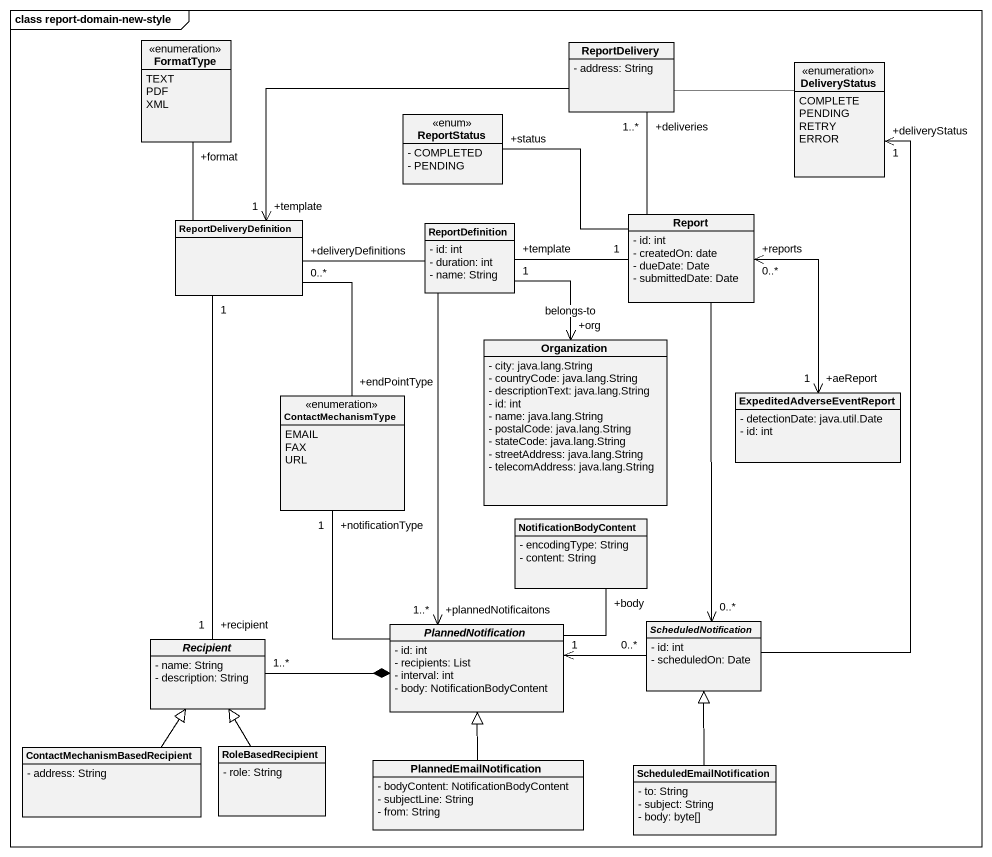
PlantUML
@startuml
mainframe class report-domain-new-style
hide circle
hide empty members
skinparam classAttributeIconSize 0
enum FormatType {
  TEXT
  PDF
  XML
}
class ReportDelivery {
  - address: String
}
enum DeliveryStatus {
  COMPLETE
  PENDING
  RETRY
  ERROR
}
class ReportStatus <<enum>> {
  - COMPLETED
  - PENDING
}
class Report {
  - id: int
  - createdOn: date
  - dueDate: Date
  - submittedDate: Date
}
class ReportDeliveryDefinition
class ReportDefinition {
  - id: int
  - duration: int
  - name: String
}
class Organization {
  - city: java.lang.String
  - countryCode: java.lang.String
  - descriptionText: java.lang.String
  - id: int
  - name: java.lang.String
  - postalCode: java.lang.String
  - stateCode: java.lang.String
  - streetAddress: java.lang.String
  - telecomAddress: java.lang.String
}
enum ContactMechanismType {
  EMAIL
  FAX
  URL
}
class ExpeditedAdverseEventReport {
  - detectionDate: java.util.Date
  - id: int
}
class NotificationBodyContent {
  - encodingType: String
  - content: String
}
abstract class ScheduledNotification {
  - id: int
  - scheduledOn: Date
}
abstract class Recipient {
  - name: String
  - description: String
}
abstract class PlannedNotification {
  - id: int
  - recipients: List
  - interval: int
  - body: NotificationBodyContent
}
class "ContactMechanismBasedRecipient" as ContactMechanismBasedRecipie {
  - address: String
}
class RoleBasedRecipient {
  - role: String
}
class PlannedEmailNotification {
  - bodyContent: NotificationBodyContent
  - subjectLine: String
  - from: String
}
class ScheduledEmailNotification {
  - to: String
  - subject: String
  - body: byte[]
}
FormatType "+format" -- ReportDeliveryDefinition
ReportDelivery -right- DeliveryStatus
Report -up- "+deliveries\n1..*" ReportDelivery
Report -left- "+status" ReportStatus
Report "+reports\n0..*" <--> "+aeReport\n1" ExpeditedAdverseEventReport
ReportDeliveryDefinition "+template\n1" <-right- ReportDelivery
ReportDeliveryDefinition -- "+endPointType" ContactMechanismType
ReportDefinition "+template\n1" -right- "1" Report
ReportDefinition -left- "+deliveryDefinitions\n0..*" ReportDeliveryDefinition
ReportDefinition --> "+plannedNotificaitons\n1..*" PlannedNotification
Organization "+org" <-up- ReportDefinition : belongs-to
ScheduledNotification -up-> "+deliveryStatus\n1" DeliveryStatus
ScheduledNotification "0..*" <-up- Report
Recipient "+recipient\n1" -up- "1" ReportDeliveryDefinition
Recipient "1..*" -right-* PlannedNotification
PlannedNotification -up- "+notificationType\n1" ContactMechanismType
PlannedNotification -up- "+body" NotificationBodyContent
PlannedNotification "1" <-right- "0..*" ScheduledNotification
ContactMechanismBasedRecipie -up-|> Recipient
RoleBasedRecipient -up-|> Recipient
PlannedEmailNotification -up-|> PlannedNotification
ScheduledEmailNotification -up-|> ScheduledNotification
@enduml
